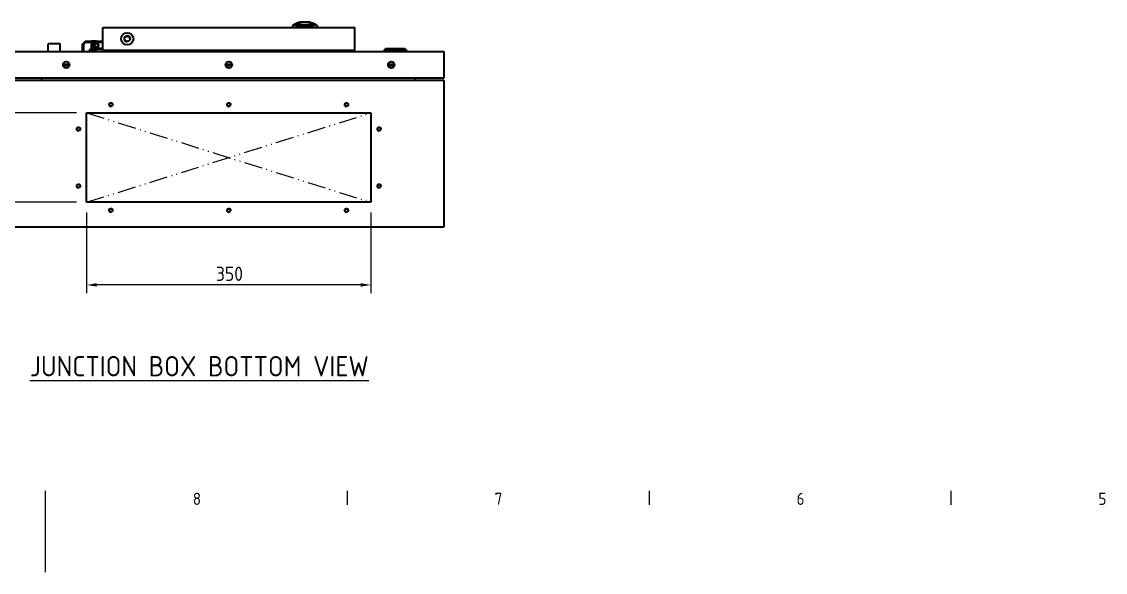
# Model space of a CAD drawing. Header units: millimetres. Extents: x 0 to 5945, y 0 to 4205.
# Drawn here: x 2943 to 4277, y 0 to 677 of the extents above; entities that cross this region are included whole.
import ezdxf

# ---------------------------------------------------------------- set-up
doc = ezdxf.new("R2010")
doc.units = ezdxf.units.MM
doc.header["$LTSCALE"] = 5
doc.linetypes.add('DASH_DOUBLE_DOT', pattern=[0.4398, 0.24, -0.06, 0.0098, -0.06, 0.01, -0.06])
doc.layers.get('0').update_dxf_attribs({"color": 3, "lineweight": 25})
for name, color, linetype, lineweight in [('가시적인 것(ISO)', 3, 'Continuous', 40), ('가시적인 좁은 것(ISO)', 3, 'Continuous', 35), ('경계(ISO)', 7, 'Continuous', 25), ('기호(ISO)', 5, 'Continuous', 25), ('스케치 형상(ISO)', 3, 'Continuous', 25), ('치수(ISO)', 2, 'Continuous', 25)]:
    doc.layers.add(name, color=color, linetype=linetype, lineweight=lineweight)
doc.styles.add('문자 텍스트_M2B', font='isocp.shx')
doc.styles.add('문자 텍스트_PSTEK_POSCO', font='isocp.shx')
doc.styles.add('치수 텍스트_PSTEK_POSCO', font='isocp.shx')
doc.dimstyles.new('치수_PSTEK_POSCO', dxfattribs={"dimscale": 5, "dimtxt": 3.5, "dimasz": 2.5, "dimexe": 2, "dimexo": 2.5, "dimgap": 1, "dimtad": 1, "dimrnd": 1e-08, "dimdsep": 46, "dimtxsty": '치수 텍스트_PSTEK_POSCO', "dimcen": 0.09, "dimdle": 10, "dimclrd": 7, "dimclre": 7, "dimclrt": 2, "dimadec": 1, "dimazin": 2, "dimtfac": 1, "dimtmove": 0, "dimatfit": 3, "dimfxl": 0, "dimtolj": 1, "dimlwd": -1, "dimlwe": -1, "dimarcsym": 0})

# ---------------------------------------------------------------- blocks, each defined once
blk = doc.blocks.new('경계 Default Border')
at = {"layer": '경계(ISO)'}
for p, q in [((668.81, 20), (668.81, 16.6)), ((743.12, 20), (743.12, 16.6)), ((817.44, 20), (817.44, 16.6))]:
    blk.add_line(p, q, dxfattribs=at)
at = {"layer": '경계(ISO)', "flags": 128}
blk.add_lwpolyline([(594.5, 0), (594.5, 20)], dxfattribs=at)
at = {"layer": '경계(ISO)', "color": 2, "char_height": 3, "attachment_point": 7, "style": '문자 텍스트_M2B'}
for s, insert in [('8', (630.8, 16.57)), ('7', (705.11, 16.59)), ('6', (779.43, 16.57)), ('5', (853.74, 16.57))]:
    blk.add_mtext(s, dxfattribs=dict(at, insert=insert))
blk = doc.blocks.new('*D55')
at = {"layer": 'Defpoints', "color": 0}
for p in [(3023.3, 455), (3373.3, 455), (3023.3, 353.4)]:
    blk.add_point(p, dxfattribs=at)
at = {"layer": '치수(ISO)', "color": 7}
for p, q in [((3023.3, 442.5), (3023.3, 343.4)), ((3373.3, 442.5), (3373.3, 343.4)), ((3360.8, 353.4), (3035.8, 353.4))]:
    blk.add_line(p, q, dxfattribs=at)
for points in [[(3035.8, 355.5), (3035.8, 351.3), (3023.3, 353.4)], [(3360.8, 355.5), (3360.8, 351.3), (3373.3, 353.4)]]:
    blk.add_solid(points, dxfattribs=at)
at = {"layer": '치수(ISO)', "color": 2, "insert": (3182.5, 367.1), "char_height": 17.5, "attachment_point": 4, "style": '치수 텍스트_PSTEK_POSCO'}
blk.add_mtext('\\A1;350', dxfattribs=at)
blk = doc.blocks.new('*D56')
at = {"layer": 'Defpoints', "color": 0}
for p in [(2880.9, 565), (3023.3, 565), (3023.3, 455)]:
    blk.add_point(p, dxfattribs=at)
at = {"layer": '치수(ISO)', "color": 7}
for p, q in [((3010.8, 565), (2870.9, 565)), ((2880.9, 467.5), (2880.9, 552.5)), ((3010.8, 455), (2870.9, 455))]:
    blk.add_line(p, q, dxfattribs=at)
for points in [[(2878.8, 552.5), (2883, 552.5), (2880.9, 565)], [(2878.8, 467.5), (2883, 467.5), (2880.9, 455)]]:
    blk.add_solid(points, dxfattribs=at)
at = {"layer": '치수(ISO)', "color": 2, "insert": (2867.2, 497.8), "char_height": 17.5, "attachment_point": 4, "rotation": 90, "style": '치수 텍스트_PSTEK_POSCO'}
blk.add_mtext('\\A1;110', dxfattribs=at)

msp = doc.modelspace()

# ---------------------------------------------------------------- linework, layer by layer
at = {"layer": '가시적인 것(ISO)'}
for p, q in [((3043.281, 670.028), (3353.281, 670.028)), ((3043.281, 642.028), (3043.281, 670.028)), ((3276.643, 672.297), (3276.643, 670.028)), ((3282.031, 674.949), (3282.031, 672.297)), ((3282.531, 674.591), (3282.531, 673.297)), ((3282.531, 672.297), (3282.531, 673.297)), ((3283.531, 672.297), (3300.031, 672.297)), ((3285.131, 675.791), (3285.131, 676.236)), ((3285.131, 675.369), (3285.131, 675.369)), ((3297.931, 676.736), (3285.631, 676.736)), ((3288.781, 671.797), (3288.781, 670.028)), ((3294.781, 671.797), (3294.781, 670.028)), ((3298.431, 675.791), (3298.431, 676.236)), ((3301.031, 674.591), (3301.031, 673.297)), ((3301.031, 672.297), (3301.031, 673.297)), ((3301.531, 672.297), (3301.531, 674.949)), ((3306.918, 672.297), (3306.918, 670.028)), ((3353.281, 642.028), (3353.281, 670.028)), ((2990.781, 650.028), (2975.781, 650.028)), ((2975.781, 640.028), (2975.781, 650.028)), ((2990.781, 640.028), (2990.781, 650.028)), ((3018.281, 640.228), (3018.281, 649.445)), ((3018.34, 649.586), (3021.722, 652.969)), ((3021.864, 653.028), (3029.081, 653.028)), ((3027.281, 640.228), (3027.281, 642.828)), ((3027.481, 643.028), (3029.081, 643.028)), ((3029.481, 653.028), (3029.081, 653.028)), ((3029.081, 643.028), (3029.481, 643.028)), ((3029.281, 652.828), (3029.281, 651.445)), ((3029.281, 643.228), (3029.281, 651.445)), ((3035.281, 653.028), (3029.481, 653.028)), ((3029.481, 643.028), (3035.281, 643.028)), ((3035.281, 653.028), (3043.081, 653.028)), ((3043.081, 643.028), (3035.281, 643.028)), ((3043.281, 642.028), (3353.281, 642.028)), ((3070.281, 640.028), (3070.281, 642.028)), ((3326.281, 640.028), (3326.281, 642.028)), ((3391.781, 644.028), (3389.281, 641.528)), ((3417.281, 641.528), (3389.281, 641.528)), ((3389.281, 640.028), (3389.281, 641.528)), ((3391.781, 644.028), (3414.781, 644.028)), ((3414.781, 644.028), (3417.281, 641.528)), ((3417.281, 640.028), (3417.281, 641.528)), ((3463.281, 640.028), (2933.281, 640.028)), ((3398.408, 627.828), (3397.032, 627.828)), ((3398.408, 627.828), (3398.408, 628.026)), ((3398.408, 627.828), (3399.53, 627.828)), ((3463.281, 608.028), (3463.281, 640.028)), ((2994.408, 625.028), (3002.154, 625.028)), ((3002.154, 623.028), (2994.408, 623.028)), ((3194.408, 625.028), (3202.154, 625.028)), ((3202.154, 623.028), (3194.408, 623.028)), ((3394.408, 625.028), (3402.154, 625.028)), ((3402.154, 623.028), (3394.408, 623.028)), ((2933.281, 608.028), (3463.281, 608.028)), ((2933.281, 605.028), (3463.281, 605.028)), ((2968.281, 605.028), (2968.281, 608.028)), ((3428.281, 605.028), (3428.281, 608.028)), ((3463.281, 425.028), (3463.281, 605.028)), ((3023.281, 565.028), (3373.281, 565.028)), ((3023.281, 455.028), (3023.281, 565.028)), ((3373.281, 565.028), (3373.281, 455.028)), ((3373.281, 455.028), (3023.281, 455.028)), ((2933.281, 425.028), (3463.281, 425.028))]:
    msp.add_line(p, q, dxfattribs=at)
for centre, radius in [((3073.281, 656.028), 7.5), ((3073.281, 656.028), 3.324), ((3035.281, 648.028), 2.65), ((3035.281, 648.028), 2.6), ((3035.281, 648.028), 2.1), ((2998.281, 624.028), 4), ((3198.281, 624.028), 4), ((3398.281, 624.028), 4), ((3053.281, 575.028), 2.067), ((3198.281, 575.028), 2.067), ((3343.281, 575.028), 2.067), ((3013.281, 545.028), 2.067), ((3383.281, 545.028), 2.067), ((3013.281, 475.028), 2.067), ((3383.281, 475.028), 2.067), ((3053.281, 445.028), 2.067), ((3198.281, 445.028), 2.067), ((3343.281, 445.028), 2.067)]:
    msp.add_circle(centre, radius, dxfattribs=at)
for centre, radius, start, end in [((3281.731, 674.949), 0.3, 359.999658, 113.916534), ((3283.031, 674.591), 0.5, 110.509084, 180), ((3283.531, 673.297), 1, 180, 270), ((3285.631, 676.236), 0.5, 90, 180), ((3297.931, 676.236), 0.5, 0, 90), ((3300.031, 673.297), 1, 270, 0), ((3018.481, 649.445), 0.2, 135, 180), ((3021.864, 652.828), 0.2, 90, 135), ((3027.481, 642.828), 0.2, 90, 180), ((3029.081, 652.828), 0.2, 0, 90), ((3029.081, 643.228), 0.2, 270, 0), ((3035.281, 648.028), 5, 90, 270), ((3043.081, 652.828), 0.2, 0, 90), ((3043.081, 643.228), 0.2, 270, 0), ((3018.481, 640.228), 0.2, 180, 270), ((3027.081, 640.228), 0.2, 270, 0)]:
    msp.add_arc(centre, radius, start, end, dxfattribs=at)
for centre, major_axis, ratio, start_param, end_param in [((3291.781, 652.288), (-25.034, -1.675), 0.99999557, 5.06301613, 5.29326069), ((3301.831, 674.949), (-0.274, 0.122), 0.99999129, 4.71238898, 6.70060955), ((3291.781, 652.288), (-25.034, 1.675), 0.99999557, 4.13151726, 4.36176181)]:
    msp.add_ellipse(centre, major_axis=major_axis, ratio=ratio, start_param=start_param, end_param=end_param, dxfattribs=at)
for points, knots in [([(3281.609, 672.297), (3280.837, 672.297), (3280.138, 672.297), (3278.912, 672.297), (3278.389, 672.297), (3277.536, 672.297), (3277.21, 672.297), (3276.877, 672.297), (3276.793, 672.297), (3276.678, 672.297), (3276.647, 672.297), (3276.643, 672.297)], [-1.25220925, -1.25220925, -1.25220925, -1.25220925, -0.93896824, -0.93896824, -0.62576145, -0.62576145, -0.3126285, -0.3126285, -0.1562493, -0.1562493, -0.000001, -0.000001, -0.000001, -0.000001]), ([(3282.03, 671.797), (3282.026, 671.848), (3282.014, 671.903), (3281.982, 671.984), (3281.97, 672.01), (3281.935, 672.074), (3281.91, 672.11), (3281.842, 672.19), (3281.795, 672.23), (3281.698, 672.284), (3281.652, 672.297), (3281.609, 672.297)], [-0.0707812005, -0.0707812005, -0.0707812005, -0.0707812005, -0.0554619635, -0.0554619635, -0.0476429769, -0.0476429769, -0.0354768856, -0.0354768856, -0.0172173939, -0.0172173939, -0.0000010422, -0.0000010422, -0.0000010422, -0.0000010422]), ([(3282.03, 671.797), (3282.028, 671.824), (3282.024, 671.85), (3282.014, 671.904), (3282.007, 671.931), (3281.987, 672.009), (3281.971, 672.061), (3281.952, 672.154), (3281.945, 672.209), (3281.968, 672.282), (3281.988, 672.297), (3282.005, 672.297)], [0.000001, 0.000001, 0.000001, 0.000001, 0.0081161226, 0.0081161226, 0.0172801377, 0.0172801377, 0.0368124179, 0.0368124179, 0.0561770731, 0.0561770731, 0.0720283438, 0.0720283438, 0.0720283438, 0.0720283438]), ([(3282.005, 672.297), (3282.128, 672.297), (3282.257, 672.297), (3282.392, 672.297), (3282.466, 672.297), (3282.542, 672.297), (3282.62, 672.297), (3282.772, 672.297), (3282.932, 672.297), (3283.101, 672.297), (3283.177, 672.297), (3283.254, 672.297), (3283.333, 672.297), (3283.521, 672.297), (3283.718, 672.297), (3283.925, 672.297), (3284, 672.297), (3284.076, 672.297), (3284.154, 672.297), (3284.38, 672.297), (3284.618, 672.297), (3284.863, 672.297), (3284.933, 672.297), (3285.004, 672.297), (3285.076, 672.297), (3285.339, 672.297), (3285.61, 672.297), (3285.883, 672.297), (3285.942, 672.297), (3286.002, 672.297), (3286.061, 672.297), (3286.349, 672.297), (3286.637, 672.297), (3286.913, 672.297), (3286.957, 672.297), (3287, 672.297), (3287.043, 672.297), (3287.328, 672.297), (3287.596, 672.297), (3287.864, 672.297), (3287.892, 672.297), (3287.92, 672.297), (3287.949, 672.297), (3288.228, 672.297), (3288.508, 672.297), (3288.783, 672.297), (3288.799, 672.297), (3288.815, 672.297), (3288.831, 672.297)], [0, 0, 0, 0, 0.08093068, 0.08093068, 0.08093068, 0.125, 0.125, 0.125, 0.21129754, 0.21129754, 0.21129754, 0.25, 0.25, 0.25, 0.34170925, 0.34170925, 0.34170925, 0.375, 0.375, 0.375, 0.47218067, 0.47218067, 0.47218067, 0.5, 0.5, 0.5, 0.60265235, 0.60265235, 0.60265235, 0.625, 0.625, 0.625, 0.7329148, 0.7329148, 0.7329148, 0.75, 0.75, 0.75, 0.86308164, 0.86308164, 0.86308164, 0.875, 0.875, 0.875, 0.99312972, 0.99312972, 0.99312972, 1, 1, 1, 1]), ([(3282.445, 675.576), (3282.558, 675.622), (3282.689, 675.673), (3282.84, 675.731), (3282.991, 675.788), (3283.162, 675.852), (3283.357, 675.921), (3283.552, 675.991), (3283.772, 676.067), (3284.021, 676.148), (3284.269, 676.228), (3284.548, 676.315), (3284.86, 676.404)], [0.555593497, 0.555593497, 0.555593497, 0.555593497, 0.666666667, 0.666666667, 0.666666667, 0.777777778, 0.777777778, 0.777777778, 0.888888889, 0.888888889, 0.888888889, 1, 1, 1, 1]), ([(3282.856, 675.06), (3282.856, 675.06), (3282.899, 675.076), (3282.988, 675.109), (3283.077, 675.141), (3283.21, 675.19), (3283.389, 675.252), (3283.568, 675.315), (3283.792, 675.391), (3284.057, 675.475), (3284.322, 675.559), (3284.627, 675.652), (3284.966, 675.746), (3285.305, 675.84), (3285.677, 675.936), (3286.076, 676.027), (3286.476, 676.119), (3286.902, 676.207), (3287.35, 676.286), (3287.797, 676.365), (3288.266, 676.435), (3288.758, 676.494)], [0, 0, 0, 0, 0.14285714, 0.14285714, 0.14285714, 0.28571429, 0.28571429, 0.28571429, 0.42857143, 0.42857143, 0.42857143, 0.57142857, 0.57142857, 0.57142857, 0.71428571, 0.71428571, 0.71428571, 0.85714286, 0.85714286, 0.85714286, 1, 1, 1, 1]), ([(3286.225, 676.736), (3286.694, 676.831), (3287.19, 676.916), (3288.055, 677.035), (3288.417, 677.078), (3288.787, 677.114)], [0.174616932, 0.174616932, 0.174616932, 0.174616932, 0.343427877, 0.343427877, 0.459742895, 0.459742895, 0.459742895, 0.459742895]), ([(3288.781, 671.797), (3288.781, 671.862), (3288.782, 671.927), (3288.785, 671.987), (3288.787, 672.047), (3288.791, 672.103), (3288.796, 672.15), (3288.8, 672.197), (3288.806, 672.234), (3288.812, 672.259), (3288.818, 672.284), (3288.825, 672.297), (3288.831, 672.297)], [0, 0, 0, 0, 0.25, 0.25, 0.25, 0.5, 0.5, 0.5, 0.75, 0.75, 0.75, 1, 1, 1, 1]), ([(3288.787, 677.113), (3288.801, 677.115), (3288.817, 677.104), (3288.83, 677.081), (3288.845, 677.056), (3288.859, 677.019), (3288.869, 676.972), (3288.879, 676.925), (3288.886, 676.869), (3288.888, 676.813)], [0.037800186, 0.037800186, 0.037800186, 0.037800186, 0.333333333, 0.333333333, 0.333333333, 0.666666667, 0.666666667, 0.666666667, 0.999999999, 0.999999999, 0.999999999, 0.999999999]), ([(3294.674, 676.813), (3294.676, 676.869), (3294.683, 676.925), (3294.693, 676.972), (3294.703, 677.019), (3294.716, 677.056), (3294.732, 677.081), (3294.745, 677.104), (3294.761, 677.115), (3294.775, 677.113)], [0, 0, 0, 0, 0.333333333, 0.333333333, 0.333333333, 0.666666667, 0.666666667, 0.666666667, 0.962223007, 0.962223007, 0.962223007, 0.962223007]), ([(3294.731, 672.297), (3294.91, 672.297), (3295.092, 672.297), (3295.277, 672.297), (3295.606, 672.297), (3295.945, 672.297), (3296.292, 672.297), (3296.537, 672.297), (3296.787, 672.297), (3297.04, 672.297), (3297.347, 672.297), (3297.661, 672.297), (3297.98, 672.297), (3298.295, 672.297), (3298.616, 672.297), (3298.939, 672.297), (3299.214, 672.297), (3299.491, 672.297), (3299.767, 672.297), (3300.148, 672.297), (3300.529, 672.297), (3300.907, 672.297), (3301.124, 672.297), (3301.341, 672.297), (3301.557, 672.297)], [0.00000244, 0.00000244, 0.00000244, 0.00000244, 0.089980272, 0.089980272, 0.089980272, 0.25, 0.25, 0.25, 0.36313494, 0.36313494, 0.36313494, 0.5, 0.5, 0.5, 0.635136456, 0.635136456, 0.635136456, 0.75, 0.75, 0.75, 0.908671017, 0.908671017, 0.908671017, 1, 1, 1, 1]), ([(3294.731, 672.297), (3294.731, 672.297), (3294.731, 672.297), (3294.738, 672.297), (3294.744, 672.283), (3294.756, 672.232), (3294.762, 672.196), (3294.771, 672.105), (3294.775, 672.051), (3294.778, 671.96), (3294.779, 671.927), (3294.781, 671.862), (3294.781, 671.829), (3294.781, 671.797)], [-0.0003658706, -0.0003658706, -0.0003658706, -0.0003658706, 0, 0, 0.0199010461, 0.0199010461, 0.0392588893, 0.0392588893, 0.0585795852, 0.0585795852, 0.0688861924, 0.0688861924, 0.0785802991, 0.0785802991, 0.0785802991, 0.0785802991]), ([(3300.706, 675.06), (3300.769, 675.036), (3300.827, 674.999), (3300.876, 674.953), (3300.925, 674.906), (3300.964, 674.85), (3300.991, 674.788), (3301.017, 674.726), (3301.031, 674.659), (3301.031, 674.591)], [0, 0, 0, 0, 0.33333333, 0.33333333, 0.33333333, 0.66666667, 0.66666667, 0.66666667, 1, 1, 1, 1]), ([(3301.557, 672.297), (3301.573, 672.297), (3301.594, 672.282), (3301.617, 672.209), (3301.61, 672.154), (3301.59, 672.061), (3301.575, 672.009), (3301.555, 671.931), (3301.548, 671.904), (3301.538, 671.85), (3301.534, 671.824), (3301.532, 671.797)], [0.000001, 0.000001, 0.000001, 0.000001, 0.024489744, 0.024489744, 0.054427799, 0.054427799, 0.084635184, 0.084635184, 0.09880659, 0.09880659, 0.111353737, 0.111353737, 0.111353737, 0.111353737]), ([(3301.532, 671.797), (3301.536, 671.848), (3301.548, 671.903), (3301.58, 671.984), (3301.592, 672.01), (3301.627, 672.074), (3301.652, 672.11), (3301.72, 672.19), (3301.767, 672.23), (3301.864, 672.284), (3301.91, 672.297), (3301.953, 672.297)], [0.0000018341, 0.0000018341, 0.0000018341, 0.0000018341, 0.015415401, 0.015415401, 0.0232826604, 0.0232826604, 0.0355238411, 0.0355238411, 0.0538959094, 0.0538959094, 0.0712183108, 0.0712183108, 0.0712183108, 0.0712183108]), ([(3306.918, 672.297), (3306.915, 672.297), (3306.884, 672.297), (3306.769, 672.297), (3306.684, 672.297), (3306.352, 672.297), (3306.025, 672.297), (3305.173, 672.297), (3304.649, 672.297), (3303.424, 672.297), (3302.725, 672.297), (3301.953, 672.297)], [-1.25078986, -1.25078986, -1.25078986, -1.25078986, -1.09468686, -1.09468686, -0.93845387, -0.93845387, -0.62561404, -0.62561404, -0.31282474, -0.31282474, -0.00000088, -0.00000088, -0.00000088, -0.00000088]), ([(3037.343, 649.693), (3037.326, 649.713), (3037.313, 649.729), (3037.302, 649.742), (3037.299, 649.745), (3037.297, 649.747), (3037.297, 649.748), (3037.297, 649.748), (3037.297, 649.748), (3037.297, 649.748)], [0, 0, 0, 0, 0.0269944178, 0.0269944178, 0.0397526939, 0.0397526939, 0.0445337675, 0.0445337675, 0.0457729442, 0.0457729442, 0.0457729442, 0.0457729442]), ([(3037.308, 646.321), (3037.326, 646.342), (3037.364, 646.387), (3037.46, 646.517), (3037.519, 646.604), (3037.651, 646.834), (3037.726, 646.989), (3037.787, 647.167)], [0, 0, 0, 0, 0.05351917, 0.05351917, 0.107427384, 0.107427384, 0.172783913, 0.172783913, 0.172783913, 0.172783913]), ([(3037.915, 647.742), (3037.923, 647.816), (3037.928, 647.891), (3037.933, 648.099), (3037.926, 648.234), (3037.91, 648.363)], [0, 0, 0, 0, 0.0225601295, 0.0225601295, 0.062516854, 0.062516854, 0.062516854, 0.062516854])]:
    msp.add_open_spline(points, degree=3, knots=knots, dxfattribs=at)
for points in [[(3281.609, 675.224), (3281.609, 675.224), (3281.614, 675.226), (3281.623, 675.23)], [(3281.623, 675.23), (3281.644, 675.239), (3281.687, 675.258), (3281.752, 675.286)], [(3281.752, 675.286), (3281.799, 675.307), (3281.857, 675.332), (3281.923, 675.36)], [(3281.923, 675.36), (3282.056, 675.417), (3282.232, 675.491), (3282.445, 675.576)], [(3284.86, 676.404), (3284.973, 676.437), (3285.088, 676.468), (3285.206, 676.499)], [(3294.804, 676.494), (3294.804, 676.494), (3294.793, 676.494), (3294.764, 676.494), (3294.728, 676.494), (3294.687, 676.494), (3294.639, 676.494), (3294.585, 676.494), (3294.523, 676.494), (3294.453, 676.494), (3294.376, 676.494), (3294.291, 676.494), (3294.196, 676.494), (3294.093, 676.494), (3293.981, 676.494), (3293.861, 676.494), (3293.733, 676.494), (3293.598, 676.494), (3293.456, 676.494), (3293.308, 676.494), (3293.155, 676.494), (3292.996, 676.494), (3292.833, 676.494), (3292.666, 676.494), (3292.495, 676.494), (3292.323, 676.494), (3292.148, 676.494), (3291.973, 676.494), (3291.797, 676.494), (3291.622, 676.494), (3291.446, 676.494), (3291.27, 676.494), (3291.096, 676.494), (3290.924, 676.494), (3290.755, 676.494), (3290.59, 676.494), (3290.429, 676.494), (3290.273, 676.494), (3290.123, 676.494), (3289.979, 676.494), (3289.841, 676.494), (3289.711, 676.494), (3289.589, 676.494), (3289.475, 676.494), (3289.37, 676.494), (3289.274, 676.494), (3289.188, 676.494), (3289.11, 676.494), (3289.039, 676.494), (3288.977, 676.494), (3288.923, 676.494), (3288.875, 676.494), (3288.833, 676.494), (3288.798, 676.494), (3288.769, 676.494), (3288.758, 676.494), (3288.758, 676.494)], [(3288.79, 677.114), (3289.753, 677.091), (3290.773, 677.075), (3291.782, 677.075)], [(3291.782, 677.075), (3292.79, 677.075), (3293.81, 677.091), (3294.772, 677.114)], [(3294.775, 677.114), (3295.679, 677.026), (3296.55, 676.896), (3297.339, 676.736)], [(3294.804, 676.494), (3295.234, 676.443), (3296.059, 676.322), (3297.2, 676.099), (3298.215, 675.855), (3299.082, 675.61), (3299.786, 675.387), (3300.31, 675.205), (3300.635, 675.086), (3300.709, 675.059), (3300.706, 675.06)], [(3298.356, 676.5), (3298.473, 676.469), (3298.589, 676.437), (3298.702, 676.404)], [(3298.702, 676.404), (3298.731, 676.396), (3298.76, 676.388), (3298.789, 676.379)], [(3298.789, 676.379), (3299.199, 676.26), (3299.577, 676.138), (3299.918, 676.022)], [(3299.918, 676.022), (3300.262, 675.904), (3300.556, 675.795), (3300.803, 675.7)], [(3300.803, 675.7), (3300.985, 675.629), (3301.148, 675.564), (3301.289, 675.507)], [(3301.289, 675.507), (3301.332, 675.489), (3301.373, 675.472), (3301.411, 675.456)], [(3301.411, 675.456), (3301.594, 675.38), (3301.733, 675.32), (3301.823, 675.281)], [(3301.823, 675.281), (3301.904, 675.245), (3301.952, 675.224), (3301.953, 675.224)], [(3037.345, 649.69), (3037.319, 649.722), (3037.303, 649.741), (3037.298, 649.747)], [(3037.298, 646.309), (3037.303, 646.314), (3037.319, 646.334), (3037.345, 646.366)], [(3037.449, 649.552), (3037.391, 649.634), (3037.343, 649.693), (3037.317, 649.724)], [(3037.907, 647.672), (3037.91, 647.695), (3037.913, 647.719), (3037.915, 647.742)]]:
    msp.add_open_spline(points, degree=3, dxfattribs=at)
at = {"layer": '가시적인 좁은 것(ISO)'}
for p, q in [((3281.609, 675.224), (3281.609, 672.297)), ((3282.531, 673.297), (3301.031, 673.297)), ((3287.074, 676.236), (3285.131, 676.236)), ((3294.781, 671.797), (3288.781, 671.797)), ((3298.431, 676.236), (3296.488, 676.236)), ((3301.953, 672.297), (3301.953, 675.224)), ((3018.281, 649.445), (3018.34, 649.445)), ((3018.381, 649.545), (3018.34, 649.586)), ((3018.34, 649.445), (3019.722, 648.872)), ((3018.34, 640.228), (3018.34, 649.445)), ((3018.381, 649.545), (3021.764, 652.928)), ((3018.381, 649.545), (3019.764, 648.972)), ((3019.864, 648.872), (3019.722, 648.872)), ((3019.722, 648.872), (3019.722, 640.228)), ((3022.337, 651.545), (3019.764, 648.972)), ((3019.764, 648.972), (3019.864, 648.872)), ((3022.437, 651.445), (3019.864, 648.872)), ((3019.864, 648.872), (3019.864, 640.228)), ((3021.722, 652.969), (3021.764, 652.928)), ((3021.764, 652.928), (3022.337, 651.545)), ((3021.864, 652.969), (3021.864, 653.028)), ((3021.864, 652.969), (3029.081, 652.969)), ((3021.864, 652.969), (3022.437, 651.586)), ((3022.437, 651.445), (3022.337, 651.545)), ((3029.081, 651.586), (3022.437, 651.586)), ((3022.437, 651.586), (3022.437, 651.445)), ((3029.081, 651.445), (3022.437, 651.445)), ((3027.281, 642.828), (3027.081, 642.828)), ((3027.081, 640.228), (3027.081, 642.828)), ((3027.481, 643.228), (3029.081, 643.228)), ((3027.481, 643.228), (3027.481, 643.028)), ((3029.081, 652.969), (3029.081, 653.028)), ((3029.081, 652.969), (3029.081, 651.586)), ((3029.081, 651.445), (3029.081, 651.586)), ((3029.281, 651.445), (3029.081, 651.445)), ((3029.081, 643.228), (3029.081, 651.445)), ((3029.081, 643.228), (3029.281, 643.228)), ((3029.081, 643.028), (3029.081, 643.228)), ((3029.281, 652.828), (3029.481, 652.828)), ((3029.481, 643.228), (3029.281, 643.228)), ((3029.481, 653.028), (3029.481, 652.828)), ((3029.481, 652.828), (3029.481, 643.228)), ((3033.881, 652.828), (3029.481, 652.828)), ((3029.481, 643.228), (3033.881, 643.228)), ((3029.481, 643.228), (3029.481, 643.028)), ((3035.281, 652.969), (3035.281, 653.028)), ((3035.281, 652.969), (3043.081, 652.969)), ((3035.281, 651.586), (3035.281, 652.969)), ((3043.081, 651.586), (3035.281, 651.586)), ((3035.281, 651.586), (3035.281, 651.445)), ((3043.081, 651.445), (3035.281, 651.445)), ((3035.281, 644.469), (3035.281, 644.611)), ((3035.281, 644.611), (3043.081, 644.611)), ((3035.281, 644.469), (3035.281, 643.086)), ((3035.281, 644.469), (3043.081, 644.469)), ((3035.281, 643.086), (3035.281, 643.028)), ((3043.081, 643.086), (3035.281, 643.086)), ((3043.081, 652.969), (3043.081, 653.028)), ((3043.081, 652.969), (3043.081, 651.586)), ((3043.081, 651.445), (3043.081, 651.586)), ((3043.081, 644.611), (3043.081, 651.445)), ((3043.281, 651.445), (3043.081, 651.445)), ((3043.081, 644.611), (3043.281, 644.611)), ((3043.081, 644.469), (3043.081, 644.611)), ((3043.081, 644.469), (3043.081, 643.086)), ((3043.081, 643.028), (3043.081, 643.086)), ((3018.34, 640.228), (3018.281, 640.228)), ((3018.34, 640.228), (3019.722, 640.228)), ((3019.864, 640.228), (3019.722, 640.228)), ((3019.864, 640.228), (3027.081, 640.228)), ((3019.864, 640.028), (3019.864, 640.228)), ((3027.281, 640.228), (3027.081, 640.228)), ((3027.081, 640.028), (3027.081, 640.228))]:
    msp.add_line(p, q, dxfattribs=at)
msp.add_circle((3035.281, 648.028), 2.85, dxfattribs=at)
for centre, radius, start, end in [((3073.281, 656.028), 4, 350, 260), ((3027.481, 642.828), 0.4, 90, 180), ((3035.281, 648.028), 4.941, 90, 270), ((3035.281, 648.028), 3.559, 90, 270), ((3035.281, 648.028), 3.417, 90, 270), ((3053.281, 575.028), 2.5, 350, 260), ((3198.281, 575.028), 2.5, 350, 260), ((3343.281, 575.028), 2.5, 350, 260), ((3013.281, 545.028), 2.5, 350, 260), ((3383.281, 545.028), 2.5, 350, 260), ((3013.281, 475.028), 2.5, 350, 260), ((3383.281, 475.028), 2.5, 350, 260), ((3053.281, 445.028), 2.5, 350, 260), ((3198.281, 445.028), 2.5, 350, 260), ((3343.281, 445.028), 2.5, 350, 260)]:
    msp.add_arc(centre, radius, start, end, dxfattribs=at)
for centre, major_axis, ratio, start_param, end_param in [((3284.943, 676.116), (-0.083, 0.288), 0.66587068, 4.7541385, 6.28318531), ((3291.782, 676.775), (0, 0.3), 0.00012283, 0.00000001, 1.57079633), ((3298.619, 676.116), (0.083, 0.288), 0.66587067, 0.00000004, 1.52904571), ((3018.481, 649.445), (-0.077, -0.185), 0.67859834, 4.43837478, 4.98640318), ((3019.864, 648.872), (-0.077, -0.185), 0.67859834, 4.43837478, 4.98640318), ((3021.864, 652.828), (-0.185, -0.077), 0.67859834, 4.43837478, 4.98640318), ((3022.437, 651.445), (-0.185, -0.077), 0.67859834, 4.43837478, 4.98640318), ((3029.081, 652.828), (0.2, 0), 0.70710678, 0, 1.57079633), ((3029.081, 651.445), (0.2, 0), 0.70710678, 0, 1.57079633), ((3043.081, 652.828), (0.2, 0), 0.70710678, 0, 1.57079633), ((3043.081, 651.445), (0.2, 0), 0.70710678, 0, 1.57079633), ((3043.081, 644.611), (0.2, 0), 0.70710678, 4.71238898, 6.28318531), ((3043.081, 643.228), (0.2, 0), 0.70710678, 4.71238898, 6.28318531), ((3018.481, 640.228), (0, -0.2), 0.70710678, 4.71238898, 6.28318531), ((3019.864, 640.228), (0, -0.2), 0.70710678, 4.71238898, 6.28318531)]:
    msp.add_ellipse(centre, major_axis=major_axis, ratio=ratio, start_param=start_param, end_param=end_param, dxfattribs=at)
for points, knots in [([(3282.03, 671.797), (3282.37, 671.797), (3283.204, 671.797), (3284.676, 671.797), (3286.575, 671.797), (3287.998, 671.797), (3288.781, 671.797)], [0, 0, 0, 0, 0.17605451, 0.41633901, 0.68343289, 1, 1, 1, 1]), ([(3282.031, 674.949), (3282.031, 674.949), (3282.043, 674.955), (3282.066, 674.965), (3282.089, 674.976), (3282.123, 674.991), (3282.168, 675.011), (3282.212, 675.031), (3282.268, 675.056), (3282.332, 675.084), (3282.396, 675.112), (3282.467, 675.144), (3282.549, 675.179), (3282.631, 675.214), (3282.723, 675.253), (3282.832, 675.298), (3282.94, 675.343), (3283.066, 675.393), (3283.21, 675.45), (3283.355, 675.507), (3283.519, 675.57), (3283.706, 675.639), (3283.893, 675.708), (3284.104, 675.782), (3284.342, 675.862), (3284.577, 675.941), (3284.839, 676.025), (3285.131, 676.111)], [0, 0, 0, 0, 0.111111111, 0.111111111, 0.111111111, 0.222222222, 0.222222222, 0.222222222, 0.333333333, 0.333333333, 0.333333333, 0.444444444, 0.444444444, 0.444444444, 0.555555556, 0.555555556, 0.555555556, 0.666666667, 0.666666667, 0.666666667, 0.777777778, 0.777777778, 0.777777778, 0.888888889, 0.888888889, 0.888888889, 0.998042962, 0.998042962, 0.998042962, 0.998042962]), ([(3282.531, 674.591), (3282.531, 674.591), (3282.581, 674.609), (3282.681, 674.644), (3282.683, 674.645), (3282.684, 674.645), (3282.686, 674.646), (3282.787, 674.681), (3282.938, 674.732), (3283.138, 674.798), (3283.144, 674.8), (3283.15, 674.802), (3283.156, 674.804), (3283.356, 674.869), (3283.604, 674.948), (3283.896, 675.034), (3283.909, 675.038), (3283.923, 675.042), (3283.936, 675.046), (3284.227, 675.132), (3284.558, 675.224), (3284.923, 675.317), (3284.946, 675.323), (3284.969, 675.329), (3284.992, 675.334), (3285.355, 675.426), (3285.749, 675.517), (3286.169, 675.604), (3286.203, 675.61), (3286.237, 675.617), (3286.271, 675.624), (3286.688, 675.708), (3287.129, 675.788), (3287.592, 675.858), (3287.638, 675.865), (3287.683, 675.872), (3287.729, 675.878), (3288.188, 675.946), (3288.668, 676.004), (3289.16, 676.051), (3289.217, 676.056), (3289.275, 676.062), (3289.332, 676.067), (3289.82, 676.11), (3290.319, 676.141), (3290.824, 676.158), (3290.892, 676.16), (3290.961, 676.162), (3291.029, 676.164), (3291.527, 676.178), (3292.031, 676.178), (3292.533, 676.164), (3292.611, 676.162), (3292.688, 676.16), (3292.765, 676.157), (3293.259, 676.139), (3293.752, 676.109), (3294.236, 676.066), (3294.32, 676.059), (3294.404, 676.051), (3294.488, 676.043), (3294.961, 675.997), (3295.425, 675.939), (3295.872, 675.873), (3295.959, 675.86), (3296.046, 675.846), (3296.131, 675.833), (3296.565, 675.764), (3296.98, 675.688), (3297.371, 675.608), (3297.455, 675.591), (3297.538, 675.573), (3297.62, 675.556), (3297.993, 675.476), (3298.34, 675.393), (3298.658, 675.312), (3298.734, 675.293), (3298.808, 675.273), (3298.88, 675.254), (3299.178, 675.176), (3299.447, 675.099), (3299.685, 675.029), (3299.747, 675.01), (3299.807, 674.992), (3299.865, 674.975), (3300.083, 674.909), (3300.27, 674.849), (3300.427, 674.797), (3300.472, 674.782), (3300.515, 674.768), (3300.555, 674.755), (3300.692, 674.709), (3300.8, 674.672), (3300.878, 674.645), (3300.902, 674.636), (3300.924, 674.629), (3300.942, 674.622), (3301.001, 674.602), (3301.031, 674.591), (3301.031, 674.591)], [0, 0, 0, 0, 0.05882353, 0.05882353, 0.05882353, 0.05970824, 0.05970824, 0.05970824, 0.11764706, 0.11764706, 0.11764706, 0.1194131, 0.1194131, 0.1194131, 0.17647059, 0.17647059, 0.17647059, 0.17911778, 0.17911778, 0.17911778, 0.23529412, 0.23529412, 0.23529412, 0.2388317, 0.2388317, 0.2388317, 0.29411765, 0.29411765, 0.29411765, 0.29854769, 0.29854769, 0.29854769, 0.35294118, 0.35294118, 0.35294118, 0.35825028, 0.35825028, 0.35825028, 0.41176471, 0.41176471, 0.41176471, 0.41795814, 0.41795814, 0.41795814, 0.47058824, 0.47058824, 0.47058824, 0.4776709, 0.4776709, 0.4776709, 0.52941176, 0.52941176, 0.52941176, 0.53737617, 0.53737617, 0.53737617, 0.58823529, 0.58823529, 0.58823529, 0.59707577, 0.59707577, 0.59707577, 0.64705882, 0.64705882, 0.64705882, 0.65677318, 0.65677318, 0.65677318, 0.70588235, 0.70588235, 0.70588235, 0.71648775, 0.71648775, 0.71648775, 0.76470588, 0.76470588, 0.76470588, 0.7762063, 0.7762063, 0.7762063, 0.82352941, 0.82352941, 0.82352941, 0.8359272, 0.8359272, 0.8359272, 0.88235294, 0.88235294, 0.88235294, 0.89564483, 0.89564483, 0.89564483, 0.94117647, 0.94117647, 0.94117647, 0.95532075, 0.95532075, 0.95532075, 1, 1, 1, 1]), ([(3291.782, 676.775), (3292.237, 676.775), (3292.709, 676.779), (3293.193, 676.785), (3293.677, 676.791), (3294.173, 676.801), (3294.674, 676.813)], [0.000000008, 0.000000008, 0.000000008, 0.000000008, 0.5, 0.5, 0.5, 1, 1, 1, 1]), ([(3294.781, 671.797), (3294.987, 671.797), (3295.192, 671.797), (3295.396, 671.797), (3296.015, 671.797), (3296.625, 671.797), (3297.22, 671.797), (3297.803, 671.797), (3298.372, 671.797), (3298.923, 671.797), (3299.01, 671.797), (3299.097, 671.797), (3299.184, 671.797), (3299.626, 671.797), (3300.055, 671.797), (3300.47, 671.797), (3300.725, 671.797), (3300.975, 671.797), (3301.218, 671.797), (3301.324, 671.797), (3301.429, 671.797), (3301.532, 671.797)], [0.000001214, 0.000001214, 0.000001214, 0.000001214, 0.083298463, 0.083298463, 0.083298463, 0.335673021, 0.335673021, 0.335673021, 0.583142974, 0.583142974, 0.583142974, 0.622425244, 0.622425244, 0.622425244, 0.823088642, 0.823088642, 0.823088642, 0.946474871, 0.946474871, 0.946474871, 1, 1, 1, 1]), ([(3298.431, 676.111), (3298.862, 675.983), (3299.242, 675.858), (3299.572, 675.741), (3299.907, 675.623), (3300.192, 675.514), (3300.43, 675.419), (3300.668, 675.325), (3300.861, 675.244), (3301.019, 675.176), (3301.177, 675.108), (3301.301, 675.053), (3301.39, 675.013), (3301.479, 674.974), (3301.531, 674.949), (3301.531, 674.949)], [0.002399801, 0.002399801, 0.002399801, 0.002399801, 0.2, 0.2, 0.2, 0.4, 0.4, 0.4, 0.6, 0.6, 0.6, 0.8, 0.8, 0.8, 1, 1, 1, 1])]:
    msp.add_open_spline(points, degree=3, knots=knots, dxfattribs=at)
for points in [[(3288.208, 676.736), (3288.429, 676.764), (3288.656, 676.79), (3288.888, 676.813)], [(3288.888, 676.813), (3289.307, 676.803), (3290.212, 676.784), (3291.241, 676.775), (3291.782, 676.775)], [(3294.674, 676.813), (3294.9, 676.791), (3295.127, 676.765), (3295.354, 676.736)]]:
    msp.add_open_spline(points, degree=3, dxfattribs=at)
at = {"layer": '스케치 형상(ISO)', "color": 1, "linetype": 'DASH_DOUBLE_DOT', "ltscale": 18.537655}
for p, q in [((3023.281, 455.028), (3373.281, 565.028)), ((3023.281, 565.028), (3373.281, 455.028))]:
    msp.add_line(p, q, dxfattribs=at)

# ---------------------------------------------------------------- block references
at = {"xscale": 5, "yscale": 5, "zscale": 5}
msp.add_blockref('경계 Default Border', (0, 0), dxfattribs=at)

# ---------------------------------------------------------------- texts
at = {"layer": '기호(ISO)', "color": 2, "insert": (3162.007, 253.447), "char_height": 25, "width": 625.93245, "attachment_point": 5, "style": '문자 텍스트_PSTEK_POSCO'}
msp.add_mtext('{\\fISOCP|b0|i0;\\H25.0000;\\LJUNCTION BOX BOTTOM VIEW}', dxfattribs=at)

# ---------------------------------------------------------------- dimensions: what is measured, and where the dimension line sits
at = {"layer": '치수(ISO)', "color": 7}
for base, p1, p2, angle, picture, middle in [((2880.917, 565.028), (3023.281, 455.028), (3023.281, 565.028), 90, '*D56', (2880.917, 510.028)), ((3023.281, 353.4), (3373.281, 455.028), (3023.281, 455.028), 180, '*D55', (3198.281, 353.4))]:
    dim = msp.add_linear_dim(base=base, p1=p1, p2=p2, angle=angle, dimstyle='치수_PSTEK_POSCO', override={"dimdec": 2, "dimtp": 0, "dimtm": 0, "dimtdec": 2, "dimtofl": 0, "dimatfit": 1}, dxfattribs=at)
    dim.commit()
    dim.dimension.update_dxf_attribs({"geometry": picture, "text_midpoint": middle, "dimtype": 160})

doc.saveas('drawing.dxf')
